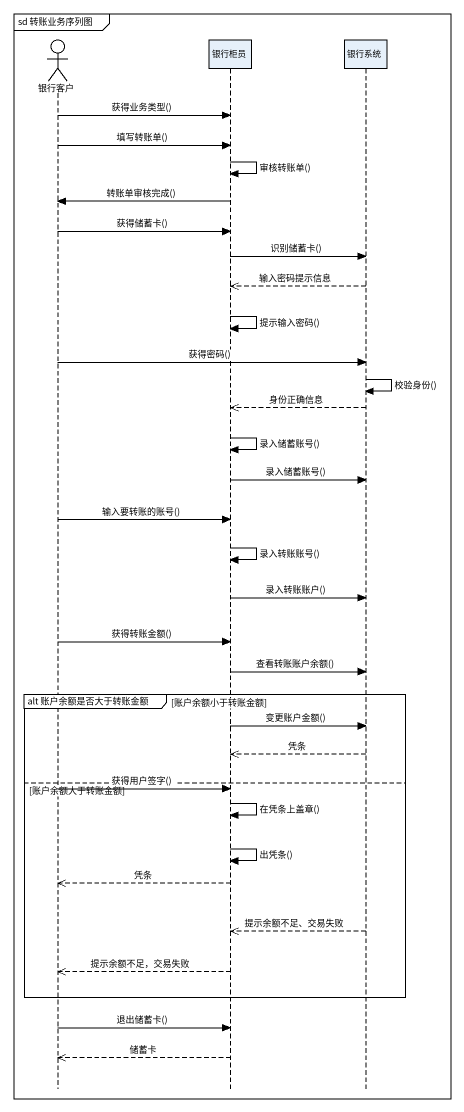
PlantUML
@startuml
mainframe sd 转账业务序列图
hide footbox
actor 银行客户
participant 银行柜员
participant 银行系统

银行客户 -> 银行柜员 : 获得业务类型()
银行客户 -> 银行柜员 : 填写转账单()
银行柜员 -> 银行柜员 : 审核转账单()
银行柜员 -> 银行客户 : 转账单审核完成()
银行客户 -> 银行柜员 : 获得储蓄卡()
银行柜员 -> 银行系统 : 识别储蓄卡()
银行系统 -->> 银行柜员 : 输入密码提示信息
银行柜员 -> 银行柜员 : 提示输入密码()
银行客户 -> 银行系统 : 获得密码()
银行系统 -> 银行系统 : 校验身份()
银行系统 -->> 银行柜员 : 身份正确信息
银行柜员 -> 银行柜员 : 录入储蓄账号()
银行柜员 -> 银行系统 : 录入储蓄账号()
银行客户 -> 银行柜员 : 输入要转账的账号()
银行柜员 -> 银行柜员 : 录入转账账号()
银行柜员 -> 银行系统 : 录入转账账户()
银行客户 -> 银行柜员 : 获得转账金额()
银行柜员 -> 银行系统 : 查看转账账户余额()
group alt 账户余额是否大于转账金额 [账户余额小于转账金额]
  银行柜员 -> 银行系统 : 变更账户金额()
  银行系统 -->> 银行柜员 : 凭条
else 账户余额大于转账金额
  银行客户 -> 银行柜员 : 获得用户签字()
  银行柜员 -> 银行柜员 : 在凭条上盖章()
  银行柜员 -> 银行柜员 : 出凭条()
  银行柜员 -->> 银行客户 : 凭条
  银行系统 -->> 银行柜员 : 提示余额不足、交易失败
  银行柜员 -->> 银行客户 : 提示余额不足，交易失败
end
银行客户 -> 银行柜员 : 退出储蓄卡()
银行柜员 -->> 银行客户 : 储蓄卡
@enduml
